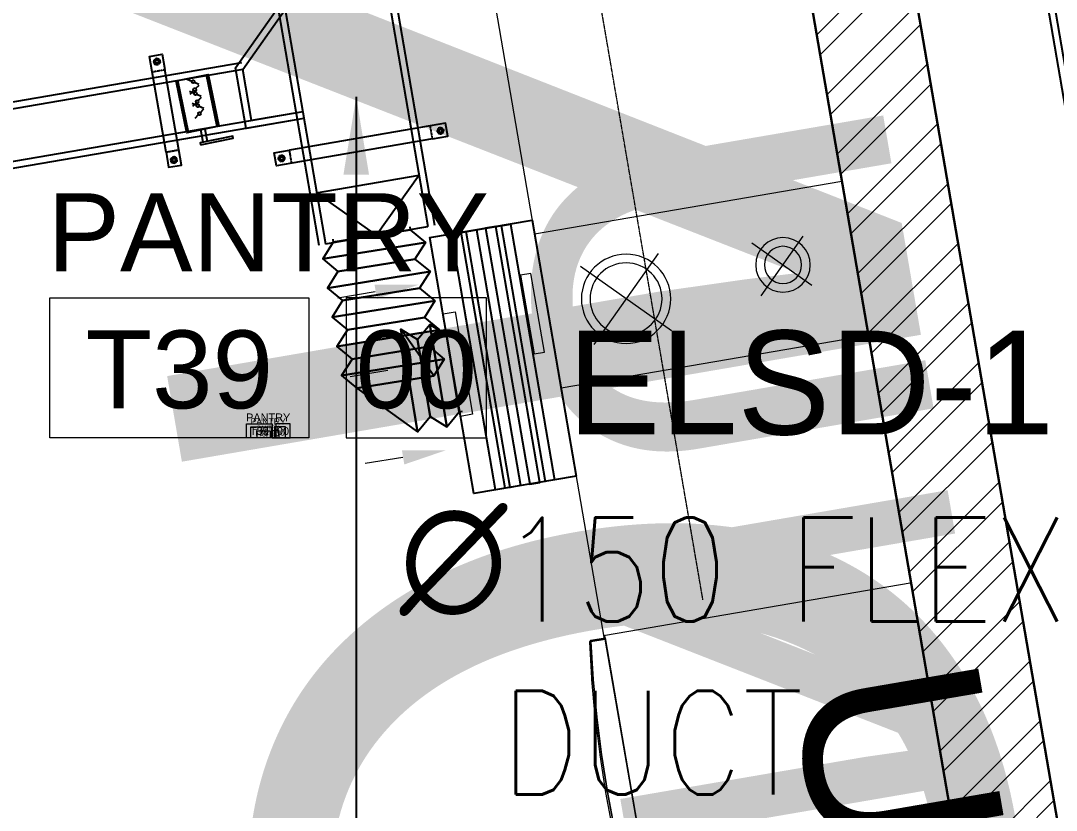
# Model space of a CAD drawing. Header units: millimetres. Extents: x -9226 to 166212, y -13 to 97274.
# Drawn here: x 36515 to 38507, y 19715 to 21236 of the extents above; entities that cross this region are included whole.
import ezdxf
from ezdxf.enums import TextEntityAlignment as Align

# ---------------------------------------------------------------- set-up
doc = ezdxf.new("R2010")
doc.units = ezdxf.units.MM
for name, pattern in [('23491-GN-XR-PLOT LIMIT$0$DASHED', [0.75, 0.5, -0.25]), ('23491-XR-AR-2ND FLOOR PLAN$0$23491-XR-AR-TYP-FLOOR$0$DASHED2', [0.375, 0.25, -0.125]), ('HIDDEN', [9.525, 6.35, -3.175])]:
    doc.linetypes.add(name, pattern=pattern)
doc.layers.get('0').update_dxf_attribs({"color": 8})
for name, color, linetype in [('-TEXT', 7, 'Continuous'), ('1.INS', 8, 'Continuous'), ('1.support 2', 7, 'Continuous'), ('23491-GN-XR-PLOT LIMIT$0$ARCADE', 8, 'Continuous'), ('23491-GN-XR-PLOT LIMIT$0$PODIUM', 8, 'Continuous'), ('23491-GN-XR-PLOT LIMIT$0$RETAIL', 8, 'Continuous'), ('23491-XR-AR-2ND FLOOR PLAN$0$23491-XR-AR-TYP-FLOOR$0$A-ELC-DP', 8, 'Continuous'), ('23491-XR-AR-2ND FLOOR PLAN$0$23491-XR-AR-TYP-FLOOR$0$A-ELC-DP @ 1000', 8, 'Continuous'), ('23491-XR-AR-2ND FLOOR PLAN$0$23491-XR-AR-TYP-FLOOR$0$A-ELC-DP @ 2000', 8, 'Continuous'), ('23491-XR-AR-2ND FLOOR PLAN$0$23491-XR-AR-TYP-FLOOR$0$A-ELC-DP @ 500', 8, 'Continuous'), ('EAD', 30, 'Continuous'), ('ETA-AC-SUPPORT', 25, 'Continuous'), ('FAD', 3, 'Continuous'), ('HVAC-VOL-SPD-S01-M-01-0400 R-01$0$HVAC-VOL-SPD-S01-M-01-0400 R-01$0$000-VL-M-SAD ATD', 3, 'Continuous'), ('HVAC-VOL-SPD-S01-M-01-0400 R-01$0$HVAC-VOL-SPD-S01-M-01-0400 R-01$0$SLOTTED DIFFUSER', 171, 'Continuous'), ('IZ-AC-VCD', 4, 'Continuous'), ('VCD SHE', 7, 'Continuous')]:
    doc.layers.add(name, color=color, linetype=linetype)
for name, color, linetype, lineweight in [('1.XREF', 8, 'Continuous', 9), ('23491-XR-AR-2ND FLOOR PLAN$0$23491-XR-AR-TYP-FLOOR$0$A-EQUP-KITN-PLAN', 8, 'Continuous', 9), ('23491-XR-AR-2ND FLOOR PLAN$0$23491-XR-AR-TYP-FLOOR$0$A-Glaz-Sill', 8, 'Continuous', 5), ('23491-XR-AR-2ND FLOOR PLAN$0$23491-XR-AR-TYP-FLOOR$0$A-WALL-PATT', 8, 'Continuous', 5), ('23491-XR-AR-2ND FLOOR PLAN$0$A-FLOR-IDEN', 8, 'Continuous', 9), ('23491-XR-AR-2ND FLOOR PLAN$0$A-FLOR-IDEN @ 10', 8, 'Continuous', 9), ('23491-XR-AR-2ND FLOOR PLAN$0$A-FLOR-IDEN @ 100', 8, 'Continuous', 9), ('23491-XR-AR-2ND FLOOR PLAN$0$A-FLOR-IDEN @ 5', 8, 'Continuous', 9), ('23491-XR-AR-2ND FLOOR PLAN$0$A-FLOR-IDEN @ 8', 8, 'Continuous', 9), ('23491-XR-AR-2ND FLOOR PLAN$0$A-WALL', 8, 'Continuous', 30), ('23491-XR-AR-2ND FLOOR PLAN$0$A-WALL-CAVI', 8, 'Continuous', 15), ('A-ANNO-DIMS', 8, 'Continuous', 9), ('DLI', 7, 'Continuous', 5), ('HVAC-VOL-SPD-S01-M-01-0400 R-01$0$HVAC-VOL-SPD-S01-M-01-0400 R-01$0$000-VL-M-FLEXIBLE', 251, 'Continuous', 15), ('HVAC-VOL-SPD-S01-M-01-0400 R-01$0$HVAC-VOL-SPD-S01-M-01-0400 R-01$0$000-VL-M-RAD ATD', 150, 'Continuous', 20)]:
    doc.layers.add(name, color=color, linetype=linetype, lineweight=lineweight)
doc.styles.add('23491-XR-AR-2ND FLOOR PLAN$0$23491-XR-AR-TYP-FLOOR$0$SDC-TEXT-ARB', font='sdc-arb.shx')
doc.styles.add('23491-XR-AR-2ND FLOOR PLAN$0$SDC-TEXT_4_2', font='arial.ttf')
doc.styles.add('JSE', font='romans.shx', dxfattribs={"width": 0.85})
doc.styles.add('ROMANS', font='isocp.shx', dxfattribs={"width": 0.8})
doc.styles.add('SDC-TEXT-ARB', font='sdc-arb.shx', dxfattribs={"height": 0.5})
doc.dimstyles.new('JSE', dxfattribs={"dimtxt": 50, "dimasz": 150, "dimexe": 0.18, "dimexo": 0.0625, "dimgap": 50, "dimtad": 0, "dimdec": 0, "dimrnd": 5, "dimzin": 0, "dimdsep": 46, "dimtxsty": 'ROMANS', "dimcen": 0.09, "dimclrd": 7, "dimclre": 7, "dimclrt": 7, "dimadec": 0, "dimazin": 0, "dimtfac": 1, "dimtdec": 0, "dimtofl": 0, "dimtmove": 0, "dimatfit": 3, "dimfxl": 1, "dimtolj": 1, "dimtzin": 0, "dimarcsym": 1})

# ---------------------------------------------------------------- blocks, each defined once
blk = doc.blocks.new('23491-XR-AR-2ND FLOOR PLAN$0$23491-XR-AR-TYP-FLOOR$0$A$C40A23868')
at = {"color": 8}
for p, q in [((0, 0), (0.0015, 0.0015)), ((0, -0.5947), (0, 0)), ((0.0015, 0.0015), (0.5935, 0.0015)), ((0.5935, 0.0015), (0.595, 0)), ((0.595, 0), (0.595, -0.5947)), ((0.0015, -0.5962), (0, -0.5947)), ((0.5935, -0.5962), (0.0015, -0.5962)), ((0.0049, -0.5962), (0.592, -0.5962)), ((0.0049, -0.6241), (0.0049, -0.5962)), ((0.5892, -0.5967), (0.0074, -0.5967)), ((0.0074, -0.5967), (0.0074, -0.6247)), ((0.0074, -0.5967), (0.5892, -0.5967)), ((0.0074, -0.6247), (0.0074, -0.5967)), ((0.5892, -0.6248), (0.5892, -0.5967)), ((0.5892, -0.5967), (0.5892, -0.6248)), ((0.592, -0.5962), (0.592, -0.6241)), ((0.592, -0.5964), (0.5939, -0.5964)), ((0.592, -0.6263), (0.592, -0.5964)), ((0.595, -0.5947), (0.5935, -0.5962)), ((0.5939, -0.5964), (0.594, -0.6268)), ((0.005, -0.6252), (0.0049, -0.6241)), ((0.0056, -0.6261), (0.005, -0.6252)), ((0.0065, -0.6268), (0.0056, -0.6261)), ((0.0075, -0.6271), (0.0065, -0.6268)), ((0.0074, -0.6247), (0.0798, -0.6325)), ((0.0798, -0.6325), (0.0074, -0.6247)), ((0.0771, -0.6348), (0.0075, -0.6271)), ((0.0798, -0.6351), (0.0771, -0.6348)), ((0.0798, -0.6325), (0.1525, -0.638)), ((0.1525, -0.638), (0.0798, -0.6325)), ((0.1507, -0.6407), (0.0798, -0.6351)), ((0.4442, -0.638), (0.5169, -0.6325)), ((0.5169, -0.6325), (0.4442, -0.638)), ((0.517, -0.6351), (0.4444, -0.6408)), ((0.5169, -0.6325), (0.5892, -0.6248)), ((0.5892, -0.6248), (0.5169, -0.6325)), ((0.5199, -0.6348), (0.517, -0.6351)), ((0.5894, -0.6271), (0.5199, -0.6348)), ((0.5733, -0.6647), (0.592, -0.6263)), ((0.594, -0.6268), (0.5733, -0.6692)), ((0.5904, -0.6268), (0.5894, -0.6271)), ((0.5913, -0.6261), (0.5904, -0.6268)), ((0.5918, -0.6252), (0.5913, -0.6261)), ((0.592, -0.6241), (0.5918, -0.6252)), ((0.1525, -0.6408), (0.1507, -0.6407)), ((0.1525, -0.638), (0.2254, -0.6413)), ((0.2254, -0.6413), (0.1525, -0.638)), ((0.2246, -0.6442), (0.1525, -0.6408)), ((0.2254, -0.6443), (0.2246, -0.6442)), ((0.2254, -0.6413), (0.2984, -0.6424)), ((0.2984, -0.6424), (0.2254, -0.6413)), ((0.2985, -0.6454), (0.2254, -0.6443)), ((0.2984, -0.6424), (0.3714, -0.6413)), ((0.3714, -0.6413), (0.2984, -0.6424)), ((0.3714, -0.6443), (0.2985, -0.6454)), ((0.3714, -0.6413), (0.4442, -0.638)), ((0.4442, -0.638), (0.3714, -0.6413)), ((0.3725, -0.6442), (0.3714, -0.6443)), ((0.4444, -0.6408), (0.3725, -0.6442)), ((0.5363, -0.6577), (0.5386, -0.6542)), ((0.5386, -0.6542), (0.5417, -0.6513)), ((0.5417, -0.6513), (0.5454, -0.649)), ((0.5454, -0.649), (0.5495, -0.6476)), ((0.5495, -0.6476), (0.5537, -0.6472)), ((0.5537, -0.6472), (0.5579, -0.6476)), ((0.5579, -0.6476), (0.562, -0.649)), ((0.562, -0.649), (0.5657, -0.6513)), ((0.5657, -0.6513), (0.5688, -0.6542)), ((0.5688, -0.6542), (0.5711, -0.6577)), ((0.534, -0.6658), (0.5347, -0.6617)), ((0.5343, -0.6702), (0.534, -0.6658)), ((0.544, -0.6702), (0.5343, -0.6702)), ((0.5347, -0.6617), (0.5363, -0.6577)), ((0.5488, -0.6702), (0.544, -0.6702)), ((0.5537, -0.6702), (0.5488, -0.6702)), ((0.5634, -0.6702), (0.5537, -0.6702)), ((0.5683, -0.6702), (0.5634, -0.6702)), ((0.5731, -0.6702), (0.5683, -0.6702)), ((0.5711, -0.6577), (0.5727, -0.6617)), ((0.5727, -0.6617), (0.5733, -0.6647)), ((0.5733, -0.6692), (0.5731, -0.6702)), ((0.5733, -0.6692), (0.5733, -0.6647)), ((0.5733, -0.6647), (0.5733, -0.6692))]:
    blk.add_line(p, q, dxfattribs=at)
blk = doc.blocks.new('23491-XR-AR-2ND FLOOR PLAN$0$23491-XR-AR-TYP-FLOOR$0$A$C707C0BEA')
at = {"color": 8}
for p, q in [((0, 0), (0, -0.6)), ((-0.1908, -0.1908), (-0.0911, -0.0911)), ((-0.0873, -0.1908), (-0.1871, -0.0911)), ((-0.0769, -0.3722), (-0.2285, -0.5238)), ((-0.2278, -0.3722), (-0.0762, -0.5238))]:
    blk.add_line(p, q, dxfattribs=at)
for points in [[(0, -0.6), (-0.3, -0.6), (-0.3, 0), (0, 0)], [(-0.2269, -0.64), (-0.2269, -0.62), (-0.0731, -0.62), (-0.0731, -0.64)]]:
    blk.add_lwpolyline(points, close=True, dxfattribs=at)
for centre, radius in [((-0.1391, -0.1391), 0.0525), ((-0.1391, -0.1391), 0.0358), ((-0.1523, -0.4477), 0.0859), ((-0.1523, -0.4477), 0.0692)]:
    blk.add_circle(centre, radius, dxfattribs=at)
blk = doc.blocks.new('*U722')
at = {"layer": '23491-XR-AR-2ND FLOOR PLAN$0$23491-XR-AR-TYP-FLOOR$0$A-ELC-DP @ 1000', "color": 8, "lineweight": 25, "insert": (129.2, 99.7), "char_height": 721.494, "attachment_point": 1, "style": '23491-XR-AR-2ND FLOOR PLAN$0$23491-XR-AR-TYP-FLOOR$0$SDC-TEXT-ARB'}
blk.add_mtext_dynamic_manual_height_columns('{\\fArial|b0|i0|c0|p34;ONU}', width=721.494, gutter_width=3607.5, heights=[0], dxfattribs=at)
at = {"layer": '23491-XR-AR-2ND FLOOR PLAN$0$23491-XR-AR-TYP-FLOOR$0$A-ELC-DP @ 2000', "color": 8, "lineweight": 25, "insert": (129.2, 99.7), "char_height": 1442.988, "attachment_point": 1, "style": '23491-XR-AR-2ND FLOOR PLAN$0$23491-XR-AR-TYP-FLOOR$0$SDC-TEXT-ARB'}
blk.add_mtext_dynamic_manual_height_columns('{\\fArial|b0|i0|c0|p34;ONU}', width=1442.988, gutter_width=7214.9, heights=[0], dxfattribs=at)
at = {"layer": '23491-XR-AR-2ND FLOOR PLAN$0$23491-XR-AR-TYP-FLOOR$0$A-ELC-DP @ 500', "color": 8, "lineweight": 25, "insert": (129.2, 99.7), "char_height": 360.747, "attachment_point": 1, "style": '23491-XR-AR-2ND FLOOR PLAN$0$23491-XR-AR-TYP-FLOOR$0$SDC-TEXT-ARB'}
blk.add_mtext_dynamic_manual_height_columns('{\\fArial|b0|i0|c0|p34;ONU}', width=360.747, gutter_width=1803.7, heights=[0], dxfattribs=at)
blk = doc.blocks.new('23491-XR-AR-2ND FLOOR PLAN$0$23491-XR-AR-TYP-FLOOR$0$A$C81039be2')
at = {"layer": '23491-XR-AR-2ND FLOOR PLAN$0$23491-XR-AR-TYP-FLOOR$0$A-ELC-DP'}
blk.add_blockref('*U722', (0, 0), dxfattribs=at)
blk = doc.blocks.new('*U507')
at = {"color": 8, "linetype": 'ByBlock'}
for points in [[(1.3, 0), (-7, 0), (-7, 4.5), (1.3, 4.5)], [(2.5, 0), (7, 0), (7, 4.5), (2.5, 4.5)]]:
    blk.add_lwpolyline(points, close=True, dxfattribs=at)
at = {"color": 8, "linetype": 'ByBlock', "style": '23491-XR-AR-2ND FLOOR PLAN$0$SDC-TEXT_4_2'}
for tag, p in [('ROOM-NAME-2', (0, 9.95)), ('ROOM-NAME-1', (0, 6.6)), ('ROOM-NO.', (-2.85, 2.2)), ('ROOM-FINISH', (4.75, 2.2))]:
    blk.add_attdef(tag, text='', height=2.5, dxfattribs=at).set_placement(p, align=Align.MIDDLE_CENTER)
blk = doc.blocks.new('*U739')
at = {"layer": '23491-XR-AR-2ND FLOOR PLAN$0$A-FLOR-IDEN @ 10', "color": 8}
ref = blk.add_blockref('*U507', (36990.9, 20432.3), dxfattribs=dict(at, xscale=5.999999999999999, yscale=5.999999999999999, zscale=5.999999999999999))
ref.add_attrib('ROOM-NO.', 'T39', dxfattribs={"layer": '0', "color": 0, "linetype": 'ByBlock', "height": 15, "style": '23491-XR-AR-2ND FLOOR PLAN$0$SDC-TEXT_4_2'}).set_placement((36973.8, 20445.5), align=Align.MIDDLE_CENTER)
ref.add_attrib('ROOM-FINISH', '00', dxfattribs={"layer": '0', "color": 0, "linetype": 'ByBlock', "height": 15, "style": '23491-XR-AR-2ND FLOOR PLAN$0$SDC-TEXT_4_2'}).set_placement((37019.4, 20445.5), align=Align.MIDDLE_CENTER)
ref.add_attrib('ROOM-NAME-1', 'PANTRY', dxfattribs={"layer": '0', "color": 0, "linetype": 'ByBlock', "height": 15, "style": '23491-XR-AR-2ND FLOOR PLAN$0$SDC-TEXT_4_2'}).set_placement((36990.9, 20471.9), align=Align.MIDDLE_CENTER)
at = {"layer": '23491-XR-AR-2ND FLOOR PLAN$0$A-FLOR-IDEN @ 100', "color": 8}
ref = blk.add_blockref('*U507', (36990.9, 20432.3), dxfattribs=dict(at, xscale=60, yscale=60, zscale=60))
ref.add_attrib('ROOM-NO.', 'T39', dxfattribs={"layer": '0', "color": 0, "linetype": 'ByBlock', "height": 150, "style": '23491-XR-AR-2ND FLOOR PLAN$0$SDC-TEXT_4_2'}).set_placement((36819.9, 20564.3), align=Align.MIDDLE_CENTER)
ref.add_attrib('ROOM-FINISH', '00', dxfattribs={"layer": '0', "color": 0, "linetype": 'ByBlock', "height": 150, "style": '23491-XR-AR-2ND FLOOR PLAN$0$SDC-TEXT_4_2'}).set_placement((37275.9, 20564.3), align=Align.MIDDLE_CENTER)
ref.add_attrib('ROOM-NAME-1', 'PANTRY', dxfattribs={"layer": '0', "color": 0, "linetype": 'ByBlock', "height": 150, "style": '23491-XR-AR-2ND FLOOR PLAN$0$SDC-TEXT_4_2'}).set_placement((36990.9, 20828.3), align=Align.MIDDLE_CENTER)
at = {"layer": '23491-XR-AR-2ND FLOOR PLAN$0$A-FLOR-IDEN @ 5', "color": 8}
ref = blk.add_blockref('*U507', (36990.9, 20432.3), dxfattribs=dict(at, xscale=3, yscale=3, zscale=3))
ref.add_attrib('ROOM-NO.', 'T39', dxfattribs={"layer": '0', "color": 0, "linetype": 'ByBlock', "height": 7.5, "style": '23491-XR-AR-2ND FLOOR PLAN$0$SDC-TEXT_4_2'}).set_placement((36982.4, 20438.9), align=Align.MIDDLE_CENTER)
ref.add_attrib('ROOM-FINISH', '00', dxfattribs={"layer": '0', "color": 0, "linetype": 'ByBlock', "height": 7.5, "style": '23491-XR-AR-2ND FLOOR PLAN$0$SDC-TEXT_4_2'}).set_placement((37005.2, 20438.9), align=Align.MIDDLE_CENTER)
ref.add_attrib('ROOM-NAME-1', 'PANTRY', dxfattribs={"layer": '0', "color": 0, "linetype": 'ByBlock', "height": 7.5, "style": '23491-XR-AR-2ND FLOOR PLAN$0$SDC-TEXT_4_2'}).set_placement((36990.9, 20452.1), align=Align.MIDDLE_CENTER)
at = {"layer": '23491-XR-AR-2ND FLOOR PLAN$0$A-FLOR-IDEN @ 8', "color": 8}
ref = blk.add_blockref('*U507', (36990.9, 20432.3), dxfattribs=dict(at, xscale=4.8, yscale=4.8, zscale=4.8))
ref.add_attrib('ROOM-NO.', 'T39', dxfattribs={"layer": '0', "color": 0, "linetype": 'ByBlock', "height": 12, "style": '23491-XR-AR-2ND FLOOR PLAN$0$SDC-TEXT_4_2'}).set_placement((36977.3, 20442.8), align=Align.MIDDLE_CENTER)
ref.add_attrib('ROOM-FINISH', '00', dxfattribs={"layer": '0', "color": 0, "linetype": 'ByBlock', "height": 12, "style": '23491-XR-AR-2ND FLOOR PLAN$0$SDC-TEXT_4_2'}).set_placement((37013.7, 20442.8), align=Align.MIDDLE_CENTER)
ref.add_attrib('ROOM-NAME-1', 'PANTRY', dxfattribs={"layer": '0', "color": 0, "linetype": 'ByBlock', "height": 12, "style": '23491-XR-AR-2ND FLOOR PLAN$0$SDC-TEXT_4_2'}).set_placement((36990.9, 20464), align=Align.MIDDLE_CENTER)
blk = doc.blocks.new('23491-GN-XR-PLOT LIMIT')
at = {"layer": '23491-GN-XR-PLOT LIMIT$0$ARCADE', "color": 8}
blk.add_lwpolyline([(48271.7, 23525.6, 0.000496), (5000, 16088.4), (5000, 11014.2, -0.000526), (50902.2, 18902.5), (55000, 23715.1), (55000, 82243.6), (50763.6, 86480), (9264.6, 86480), (5000, 82215.4), (5000, 81480), (48692.6, 81480), (50500, 80172.6), (50500, 25555.4)], format="xyb", close=True, dxfattribs=at)
at = {"layer": '23491-GN-XR-PLOT LIMIT$0$PODIUM', "color": 8, "linetype": '23491-GN-XR-PLOT LIMIT$0$DASHED', "ltscale": 15, "flags": 128}
blk.add_lwpolyline([(5000, 82215.4), (5000, 11014.2, -0.000526), (50902.2, 18902.5), (55000, 23715.1), (55000, 82243.6), (50763.6, 86480), (9264.6, 86480)], format="xyb", close=True, dxfattribs=at)
blk.add_lwpolyline([(5000, 82215.4), (5000, 11014.2, -0.000526), (50902.2, 18902.5), (55000, 23715.1), (55000, 82243.6), (50763.6, 86480), (9264.6, 86480)], format="xyb", close=True, dxfattribs=at)
at = {"layer": '23491-GN-XR-PLOT LIMIT$0$RETAIL', "color": 8}
blk.add_lwpolyline([(48271.7, 23525.6), (50500, 25555.4), (50500, 80172.6), (48692.6, 81480), (5000, 81480), (5000, 71480), (40000, 71480), (40000, 32256.2, 0.000401), (5000, 26236.7), (5000, 16088.4, -0.000496)], format="xyb", close=True, dxfattribs=at)
blk = doc.blocks.new('23491-XR-AR-2ND FLOOR PLAN')
at = {"layer": '23491-XR-AR-2ND FLOOR PLAN$0$23491-XR-AR-TYP-FLOOR$0$A-WALL-PATT'}
h = blk.add_hatch(dxfattribs=at)
h.set_pattern_fill('ANSI32', color=8, scale=10)
h.paths.add_polyline_path([(37387, 22094.1), (37319.3, 22488.4), (37812, 22573), (37879.8, 22178.8)], flags=16)
h.paths.add_polyline_path([(38599.7, 18700.5), (38481.4, 18680.2), (38557.2, 18236.6), (38675.9, 18257)], flags=16)
h.paths.add_polyline_path([(38651.3, 18161.4), (38769.6, 18181.8), (38845.8, 17738.3), (38727.5, 17717.9)], flags=16)
h.paths.add_polyline_path([(38744, 17619.3), (38862.2, 17639.6), (38964.3, 17048.4), (38845.6, 17028)], flags=16)
h.paths.add_polyline_path([(38582.3, 18799), (38464.1, 18778.6), (38560.6, 18216.9), (39192.3, 14540.8), (39389.4, 14574.6), (38009.2, 22606.9), (38107.7, 22623.8), (38073.8, 22821), (37137.6, 22660.1), (37171.4, 22463), (37220.7, 22471.4), (37305.4, 21978.6), (37896.7, 22080.3), (38328.6, 19567.1), (37737.2, 19465.5), (37754.2, 19366.9), (38345.5, 19468.5), (38362.4, 19370), (38480.7, 19390.3)])
at = {"layer": '23491-XR-AR-2ND FLOOR PLAN$0$23491-XR-AR-TYP-FLOOR$0$A-EQUP-KITN-PLAN', "color": 8, "linetype": '23491-XR-AR-2ND FLOOR PLAN$0$23491-XR-AR-TYP-FLOOR$0$DASHED2', "extrusion": (3.409e-07, -2.87314e-07, 1)}
blk.add_line((37827.5, 20120.5, 0), (37502.4, 22012.5, 0), dxfattribs=at)
at = {"layer": '23491-XR-AR-2ND FLOOR PLAN$0$23491-XR-AR-TYP-FLOOR$0$A-EQUP-KITN-PLAN', "color": 8}
blk.add_line((37305.4, 21978.6), (37637.7, 20044.6), dxfattribs=at)
at = {"layer": '23491-XR-AR-2ND FLOOR PLAN$0$A-WALL', "color": 8}
blk.add_lwpolyline([(39192.3, 14540.8), (38345.5, 19468.5), (37754.2, 19366.9), (37737.2, 19465.5), (38328.6, 19567.1), (37896.7, 22080.3), (37305.4, 21978.6), (37220.7, 22471.4), (37171.4, 22463), (37137.6, 22660.1), (38073.8, 22821), (38107.7, 22623.8), (38009.2, 22606.9), (39389.4, 14574.6)], dxfattribs=at)
at = {"layer": '23491-XR-AR-2ND FLOOR PLAN$0$23491-XR-AR-TYP-FLOOR$0$A-EQUP-KITN-PLAN', "color": 8, "extrusion": (3.409e-07, -2.87314e-07, 1), "xscale": -1000.000000000014, "yscale": 1000.000000000022, "zscale": 1000.00000000001, "rotation": 279.7502717617945}
blk.add_blockref('23491-XR-AR-2ND FLOOR PLAN$0$23491-XR-AR-TYP-FLOOR$0$A$C707C0BEA', (38095, 20926.2, 0), dxfattribs=at)
at = {"layer": '23491-XR-AR-2ND FLOOR PLAN$0$23491-XR-AR-TYP-FLOOR$0$A-EQUP-KITN-PLAN', "color": 8, "extrusion": (-3.409e-07, 2.87314e-07, -1), "xscale": -1000.000000000014, "yscale": 1000.000000000019, "zscale": -1000.000000000014, "rotation": 80.24972823820549}
blk.add_blockref('23491-XR-AR-2ND FLOOR PLAN$0$23491-XR-AR-TYP-FLOOR$0$A$C40A23868', (-38226.3, 20153.2, 0), dxfattribs=at)
at = {"layer": '23491-XR-AR-2ND FLOOR PLAN$0$23491-XR-AR-TYP-FLOOR$0$A-Glaz-Sill', "color": 8, "lineweight": 25, "xscale": -1, "rotation": 279.7502717616593}
blk.add_blockref('23491-XR-AR-2ND FLOOR PLAN$0$23491-XR-AR-TYP-FLOOR$0$A$C81039be2', (38464.1, 18778.6), dxfattribs=at)
at = {"layer": '23491-XR-AR-2ND FLOOR PLAN$0$A-FLOR-IDEN'}
blk.add_blockref('*U739', (0, 0), dxfattribs=at)
at = {"layer": '23491-XR-AR-2ND FLOOR PLAN$0$A-WALL-CAVI', "color": 8}
blk.add_blockref('23491-GN-XR-PLOT LIMIT', (0, 0), dxfattribs=at)
blk = doc.blocks.new('XREF')
at = {"layer": 'A-ANNO-DIMS', "color": 8}
blk.add_blockref('23491-XR-AR-2ND FLOOR PLAN', (0, 0), dxfattribs=at)
blk = doc.blocks.new('*U256')
at = {"layer": 'IZ-AC-VCD', "color": 5, "extrusion": (0, 0, -1)}
for p, q in [((41.5, 267.5), (41.5, 216.7)), ((58.5, 216.7), (58.5, 267.5))]:
    blk.add_line(p, q, dxfattribs=at)
at = {"layer": 'IZ-AC-VCD', "color": 5}
for p, q in [((-10, 216.7), (-10, 0)), ((110, 216.7), (110, 0))]:
    blk.add_line(p, q, dxfattribs=at)
for points in [[(29.2, 275.9), (165.1, 275.9), (165.1, 267.5), (29.2, 267.5)], [(-16.7, 0), (116.7, 0), (116.7, 216.7), (-16.7, 216.7)]]:
    blk.add_lwpolyline(points, close=True, dxfattribs=at)
at = {"layer": 'IZ-AC-VCD', "color": 7, "extrusion": (0, 0, -1)}
for points in [[(-28.6, 164.9), (-45.1, 153.4)], [(-54.9, 146.6), (-71.4, 135.1)], [(-54.9, 120.1), (-71.4, 131.5)], [(-28.6, 114.9), (-45.1, 103.4)], [(-28.6, 101.8), (-45.1, 113.2)], [(-54.9, 96.6), (-71.4, 85.1)], [(-28.6, 64.9), (-45.1, 53.4)], [(-28.6, 51.8), (-45.1, 63.2)], [(-54.9, 70.1), (-71.4, 81.5)], [(-54.9, 46.6), (-71.4, 35.1)], [(-28.6, 1.8), (-45.1, 13.2)], [(-54.9, 20.1), (-71.4, 31.5)]]:
    blk.add_lwpolyline(points, dxfattribs=at)
for centre in [(-50, 150), (-50, 116.7), (-50, 100), (-50, 66.7), (-50, 50), (-50, 16.7)]:
    blk.add_circle(centre, 6, dxfattribs=at)
blk = doc.blocks.new('t')
at = {"layer": 'ETA-AC-SUPPORT', "color": 7, "linetype": 'HIDDEN', "ltscale": 0.3, "extrusion": (2.40653e-07, 5.25136e-08, 1)}
for p, q in [((4429.3, -9484.4, 0), (4379.3, -9484.4, 0)), ((4392.9, -9513, 0), (4404.3, -9506.4, 0)), ((4415.8, -9513, 0), (4404.3, -9506.4, 0)), ((4392.9, -9526.2, 0), (4392.9, -9513, 0)), ((4392.9, -9526.2, 0), (4404.3, -9532.9, 0)), ((4415.8, -9526.2, 0), (4404.3, -9532.9, 0)), ((4415.8, -9526.2, 0), (4415.8, -9513, 0))]:
    blk.add_line(p, q, dxfattribs=at)
at = {"layer": 'ETA-AC-SUPPORT', "color": 7, "linetype": 'Continuous', "ltscale": 0.3, "extrusion": (2.40653e-07, 5.25136e-08, 1), "elevation": 0}
blk.add_lwpolyline([(4429.3, -9484.4), (4429.3, -9543.9), (4379.3, -9543.9), (4379.3, -9484.4)], dxfattribs=at)
at = {"layer": 'ETA-AC-SUPPORT', "color": 7, "linetype": 'HIDDEN', "ltscale": 0.3, "extrusion": (2.40653e-07, 5.25136e-08, 1)}
for radius in [11.5, 6]:
    blk.add_circle((4404.3, -9519.6, 0), radius, dxfattribs=at)
blk = doc.blocks.new('*U549')
at = {"layer": 'ETA-AC-SUPPORT', "color": 7, "linetype": 'Continuous', "ltscale": 0.3, "extrusion": (2.40653e-07, 5.25136e-08, 1)}
for p, q in [((4404.3, -9239.6, 0), (4404.3, -9514.1, 0)), ((4429.3, -9239.6, 0), (4429.3, -9514.1, 0))]:
    blk.add_line(p, q, dxfattribs=at)
at = {"color": 7, "linetype": 'Continuous', "xscale": -0.5, "yscale": 0.5, "zscale": 0.5, "rotation": 180}
blk.add_blockref('t', (2214.7, -13981.8, 0), dxfattribs=at)
at = {"color": 7, "linetype": 'Continuous', "xscale": 0.5, "yscale": 0.5, "zscale": 0.5}
blk.add_blockref('t', (2214.7, -4771.9, 0), dxfattribs=at)
blk = doc.blocks.new('*U554')
at = {"layer": 'ETA-AC-SUPPORT', "color": 7, "linetype": 'Continuous', "ltscale": 0.3, "extrusion": (2.40653e-07, 5.25136e-08, 1)}
for p, q in [((4404.3, -9357.5, 0), (4404.3, -9514.1, 0)), ((4429.3, -9357.5, 0), (4429.3, -9514.1, 0))]:
    blk.add_line(p, q, dxfattribs=at)
at = {"color": 7, "linetype": 'Continuous', "xscale": -0.5, "yscale": 0.5, "zscale": 0.5, "rotation": 180}
blk.add_blockref('t', (2214.7, -14099.7, 0), dxfattribs=at)
at = {"color": 7, "linetype": 'Continuous', "xscale": 0.5, "yscale": 0.5, "zscale": 0.5}
blk.add_blockref('t', (2214.7, -4771.9, 0), dxfattribs=at)
blk = doc.blocks.new('RGE')
at = {"layer": 'HVAC-VOL-SPD-S01-M-01-0400 R-01$0$HVAC-VOL-SPD-S01-M-01-0400 R-01$0$000-VL-M-FLEXIBLE', "color": 30, "linetype": 'ByBlock', "lineweight": -2, "extrusion": (1.67917e-07, -3.45697e-10, 1), "elevation": 0}
blk.add_lwpolyline([(233945.6, 241620), (233946, 241820), (233922.3, 241820), (233921.9, 241620)], close=True, dxfattribs=at)
at = {"layer": 'HVAC-VOL-SPD-S01-M-01-0400 R-01$0$HVAC-VOL-SPD-S01-M-01-0400 R-01$0$000-VL-M-RAD ATD', "color": 30, "extrusion": (-1.67917e-07, -3.45697e-10, 1)}
for p, q in [((234067.5, 241883.4, 0), (234140.4, 241883.6, 0)), ((234069, 241730.1, 0), (234141.9, 241730.2, 0)), ((234068.1, 241560.4, 0), (234141.1, 241560.5, 0))]:
    blk.add_line(p, q, dxfattribs=at)
for points in [[(234066.6, 241897.4, 0), (233983.1, 241883.3, 0), (234066.7, 241869.5, 0)], [(234068.1, 241744, 0), (233984.6, 241729.9, 0), (234068.1, 241716.2, 0)], [(234067.3, 241574.3, 0), (233983.8, 241560.2, 0), (234067.3, 241546.4, 0)]]:
    blk.add_solid(points, dxfattribs=at)
at = {"layer": 'HVAC-VOL-SPD-S01-M-01-0400 R-01$0$HVAC-VOL-SPD-S01-M-01-0400 R-01$0$000-VL-M-SAD ATD', "color": 30, "extrusion": (1.67917e-07, -3.45697e-10, 1), "elevation": 0}
blk.add_lwpolyline([(233746.8, 241969.5), (233744.6, 241469.5), (233944.6, 241469.1), (233946.8, 241969.1)], close=True, dxfattribs=at)
at = {"layer": 'HVAC-VOL-SPD-S01-M-01-0400 R-01$0$HVAC-VOL-SPD-S01-M-01-0400 R-01$0$SLOTTED DIFFUSER', "color": 30, "extrusion": (1.67917e-07, -3.45697e-10, 1), "elevation": 0}
blk.add_lwpolyline([(233789.3, 241969.4), (233787.1, 241469.4), (233902.1, 241469.2), (233904.3, 241969.2)], close=True, dxfattribs=at)
at = {"layer": 'HVAC-VOL-SPD-S01-M-01-0400 R-01$0$HVAC-VOL-SPD-S01-M-01-0400 R-01$0$SLOTTED DIFFUSER', "color": 30, "linetype": 'Continuous', "ltscale": 100, "extrusion": (1.67917e-07, -3.45697e-10, 1), "elevation": 0}
for points in [[(233807.8, 241969.4), (233805.6, 241469.4), (233883.6, 241469.2), (233885.8, 241969.2)], [(233837.8, 241969.3), (233835.6, 241469.3), (233815.6, 241469.3), (233817.8, 241969.3)], [(233855.8, 241969.3), (233853.6, 241469.3), (233873.6, 241469.2), (233875.8, 241969.2)]]:
    blk.add_lwpolyline(points, close=True, dxfattribs=at)

msp = doc.modelspace()

# ---------------------------------------------------------------- block references
at = {"layer": '1.XREF'}
msp.add_blockref('XREF', (0, 0), dxfattribs=at)

# ---------------------------------------------------------------- next in the draw order: linework, layer by layer
at = {"color": 1}
for points in [[(37263.3, 20838.9), (37264.3, 20833), (37116.2, 20809.2), (37096, 20777.1), (37293.5, 20808.8), (37273.3, 20776.8), (37125.2, 20753), (37105, 20720.9), (37302.6, 20752.6), (37282.3, 20720.6), (37134.2, 20696.8), (37114, 20664.7), (37311.6, 20696.4), (37291.4, 20664.4), (37143.3, 20640.6), (37123.1, 20608.5), (37320.6, 20640.2), (37300.4, 20608.2), (37152.3, 20584.3), (37132.1, 20552.3), (37329.7, 20584), (37309.4, 20551.9), (37161.3, 20528.1), (37278.5, 20444.3), (37246, 20641.7), (37278.2, 20621.6), (37302.6, 20473.6), (37334.7, 20453.5), (37302.2, 20651), (37334.3, 20630.9), (37358.7, 20482.9), (37364.6, 20483.9)], [(37115.2, 20815.1), (37116.2, 20809.2), (37264.3, 20833), (37293.5, 20808.8), (37096, 20777.1), (37125.2, 20753), (37273.3, 20776.8), (37302.6, 20752.6), (37105, 20720.9), (37134.2, 20696.8), (37282.3, 20720.6), (37311.6, 20696.4), (37114, 20664.7), (37143.3, 20640.6), (37291.4, 20664.4), (37320.6, 20640.2), (37123.1, 20608.5), (37152.3, 20584.3), (37300.4, 20608.2), (37329.7, 20584), (37132.1, 20552.3), (37161.3, 20528.1), (37309.4, 20551.9), (37246, 20641.7), (37278.5, 20444.3), (37302.6, 20473.6), (37278.2, 20621.6), (37302.2, 20651), (37334.7, 20453.5), (37358.7, 20482.9), (37334.3, 20630.9), (37340.3, 20631.9)]]:
    msp.add_lwpolyline(points, dxfattribs=at)
at = {"layer": '1.INS', "extrusion": (-0.000514324, -8.83852e-05, 1)}
for points, elevation in [([(39849, 18973.7), (39064.6, 23537.9)], 1387139), ([(39626.2, 18935.5), (38841.7, 23500.7)], 1387139), ([(36907.2, 23191.7), (37311, 20841.9)], -20.9), ([(36684.4, 23153.4), (37088.2, 20803.7)], -21), ([(37059.5, 21047.5), (36948.2, 21028.3), (36928.1, 21145), (37012.8, 21264.9)], -21), ([(36939.6, 21154.7), (34822.4, 20790.9)], -21), ([(37059.5, 21047.5), (34843.7, 20666.7)], -21)]:
    msp.add_lwpolyline(points, dxfattribs=dict(at, elevation=elevation))
at = {"layer": 'EAD', "extrusion": (-0.000514324, -8.83852e-05, 1)}
for points, elevation in [([(39836.2, 18971.5), (39051.8, 23535.7)], 1387139), ([(39639, 18937.7), (38854.5, 23502.9)], 1387139), ([(36894.4, 23189.5), (37298.2, 20839.7)], -20.9), ([(36697.3, 23155.6), (37101, 20805.9)], -21), ([(37057.3, 21060.3), (36958.8, 21043.3), (36941.8, 21141.9), (37023.5, 21257.4)], -21), ([(36941.8, 21141.9), (34824.6, 20778.1)], -21), ([(37057.3, 21060.3), (34841.5, 20679.5)], -21), ([(37084.1, 20904.4), (37281.2, 20938.3)], -21), ([(37281.2, 20938.3), (37199.6, 20822.8), (37084.1, 20904.4)], -21), ([(37101, 20805.9), (37298.2, 20839.7)], -21)]:
    msp.add_lwpolyline(points, dxfattribs=dict(at, elevation=elevation))

# ---------------------------------------------------------------- next in the draw order: block references
at = {"layer": '1.support 2', "linetype": 'ByBlock', "extrusion": (6.40101e-06, -3.46104e-05, 1), "xscale": 1.001591528757322, "yscale": 1.001591528757322, "zscale": 1.001591528757322, "rotation": 189.8236558621095}
msp.add_blockref('*U554', (42764.7, 12504.8, -0.5), dxfattribs=at)
at = {"layer": '1.support 2', "linetype": 'ByBlock', "extrusion": (3.46104e-05, 6.40101e-06, 1), "xscale": 1.001591528757322, "yscale": 1.001591528757322, "zscale": 1.001591528757322, "rotation": 279.8236558494161}
msp.add_blockref('*U549', (45668.8, 26958.7, 1.4), dxfattribs=at)
at = {"layer": 'DLI', "xscale": -1, "rotation": 9.499634409131268}
msp.add_blockref('RGE', (307975.4, -179222, 0), dxfattribs=at)
at = {"layer": 'IZ-AC-VCD', "extrusion": (-0.000482628, -9.51401e-05, 1), "xscale": -0.4695684231146217, "yscale": 0.4695684231146231, "zscale": 0.46956842311462, "rotation": 191.4593504144208}
msp.add_blockref('*U256', (36821.7, 21121.3, -19.9), dxfattribs=at)

# ---------------------------------------------------------------- next in the draw order: texts
at = {"layer": '-TEXT', "extrusion": (3.5195e-05, 4.02055e-07, 1), "insert": (37438, 20278.8, -8.7), "char_height": 200, "width": 2536.527, "attachment_point": 1, "text_direction": (1, 0, -3.5e-05), "style": 'JSE'}
msp.add_mtext('150 FLEX\\PDUCT', dxfattribs=at)
at = {"layer": 'VCD SHE', "style": 'SDC-TEXT-ARB'}
for s, p in [('ELSD-1', (37566.8, 20439)), ('∅', (37244, 20102.5, 0))]:
    msp.add_text(s, height=200, dxfattribs=at).set_placement(p)

# ---------------------------------------------------------------- next in the draw order: leaders
at = {"layer": 'FAD'}
for points in [[(35725.5, 21664.8, 5.8), (35725.5, 14768.7, 5.8), (45299.2, 14768.7, 5.8)], [(37160.3, 21089.1), (37160.3, 16173.7), (45299.2, 16173.7)], [(33286.9, 20166.9, 0), (33286.9, 11692.8, 0), (45299.2, 11692.8, 0)], [(35284.1, 20160.3, 0), (35271.1, 13753.8, 0), (45299.3, 13754, 0)]]:
    msp.add_leader(points, dimstyle='JSE', override={"dimgap": 50, "dimtad": 0}, dxfattribs=at)

doc.saveas('drawing.dxf')
